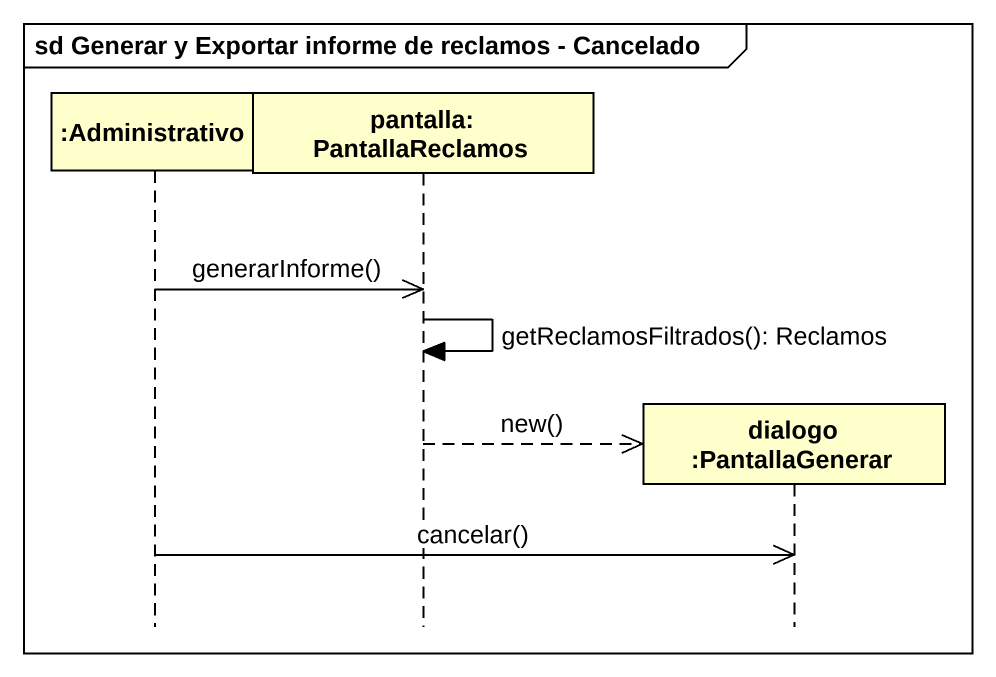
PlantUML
@startuml
mainframe sd Generar y Exportar informe de reclamos - Cancelado
hide footbox
participant ":Administrativo" as Administrativo
participant "pantalla: PantallaReclamos" as pantalla_PantallaReclamos
participant "dialogo :PantallaGenerar" as dialogo_PantallaGenerar

Administrativo ->> pantalla_PantallaReclamos : generarInforme()
pantalla_PantallaReclamos -> pantalla_PantallaReclamos : getReclamosFiltrados(): Reclamos
pantalla_PantallaReclamos -->> dialogo_PantallaGenerar ** : new()
Administrativo ->> dialogo_PantallaGenerar : cancelar()
@enduml
